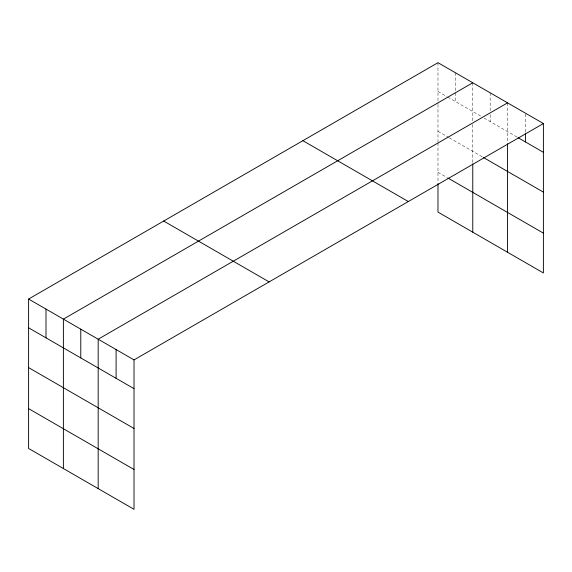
<?xml version="1.0" encoding="UTF-8"?>
<svg xmlns="http://www.w3.org/2000/svg" width="572" height="572" viewBox="0 0 572 572"><rect width="100%" height="100%" fill="white"/><g stroke="black" fill="none" stroke-linecap="round" stroke-linejoin="round"><path stroke-width="0.43" stroke-dasharray="2.86 2.15" d="M437.98 91.448L447.061 96.689M447.812 97.126L481.088 116.338M484.112 118.082L517.267 137.223M437.98 131.267L448.57 137.38M449.327 137.816L482.604 157.028M437.98 172.286L447.061 177.527M525.482 114.071L525.482 132.375M507.557 102.853L507.557 142.871M490.168 92.814L490.168 111.118M490.168 114.607L490.168 121.579M472.772 82.768L472.772 121.057M472.772 124.517L472.772 162.941M455.376 72.73L455.376 91.906M455.376 92.778L455.376 101.494M437.98 62.684L437.98 103.568M437.98 104.433L437.98 141.963M437.98 142.857L437.98 182.668"/><path stroke-width="0.86" d="M543.4 123.545L134.02 359.902L134.02 509.316L28.6 448.455L28.6 299.042L437.98 62.684L543.4 123.545L543.4 272.958L437.98 212.098L437.98 183.533M472.772 82.768L63.385 319.126L63.385 468.539M507.557 102.853L98.177 339.21L98.177 488.624M518.01 137.659L543.4 152.316M483.361 157.464L543.4 192.128M447.812 177.964L543.4 233.147M302.888 140.683L408.301 201.544M163.699 221.042L269.112 281.903M28.6 299.042L134.02 359.902M28.6 327.806L134.02 388.667M28.6 367.617L134.02 428.485M28.6 408.637L134.02 469.505M525.482 133.247L525.482 141.97M507.557 143.736L507.557 252.266M472.772 163.835L472.772 232.182M116.095 349.556L116.095 378.321M80.781 329.165L80.781 357.936M45.996 309.08L45.996 337.852"/></g></svg>
